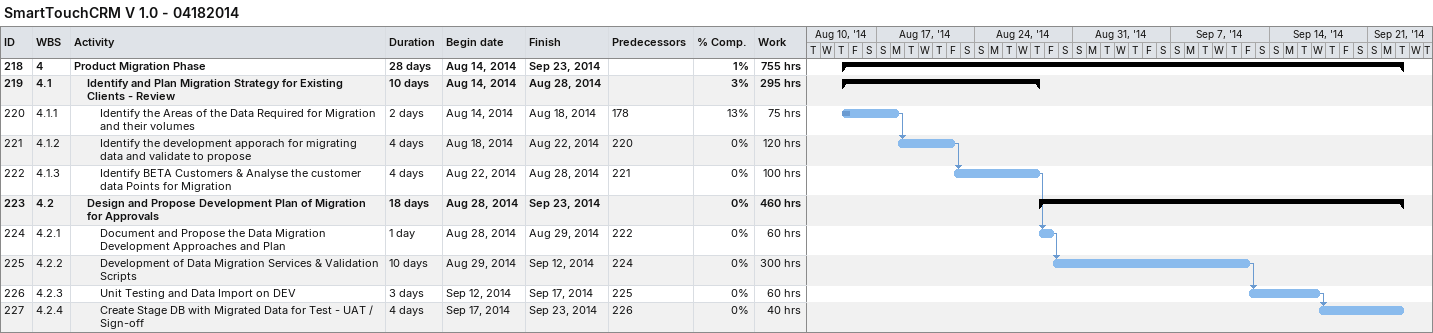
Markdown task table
SmartTouchCRM V 1.0 - 04182014

| ID | WBS | Task | Duration | Start | Finish | Predecessors | % complete | Work (h) |
|---|---|---|---|---|---|---|---|---|
| 218 | 4 | **Product Migration Phase** | 28d | 2014-08-14 | 2014-09-23 |  | 1 | 755 |
| 219 | 4.1 | **Identify and Plan Migration Strategy for Existing Clients - Review** | 10d | 2014-08-14 | 2014-08-28 |  | 3 | 295 |
| 220 | 4.1.1 | Identify the Areas of the Data Required for Migration and their volumes | 2d | 2014-08-14 | 2014-08-18 | 178 | 13 | 75 |
| 221 | 4.1.2 | Identify the development apporach for migrating data and validate to propose | 4d | 2014-08-18 | 2014-08-22 | 220 | 0 | 120 |
| 222 | 4.1.3 | Identify BETA Customers & Analyse the customer data Points for Migration | 4d | 2014-08-22 | 2014-08-28 | 221 | 0 | 100 |
| 223 | 4.2 | **Design and Propose Development Plan of Migration for Approvals** | 18d | 2014-08-28 | 2014-09-23 |  | 0 | 460 |
| 224 | 4.2.1 | Document and Propose the Data Migration Development Approaches and Plan | 1d | 2014-08-28 | 2014-08-29 | 222 | 0 | 60 |
| 225 | 4.2.2 | Development of Data Migration Services & Validation Scripts | 10d | 2014-08-29 | 2014-09-12 | 224 | 0 | 300 |
| 226 | 4.2.3 | Unit Testing and Data Import on DEV | 3d | 2014-09-12 | 2014-09-17 | 225 | 0 | 60 |
| 227 | 4.2.4 | Create Stage DB with Migrated Data for Test - UAT / Sign-off | 4d | 2014-09-17 | 2014-09-23 | 226 | 0 | 40 |
